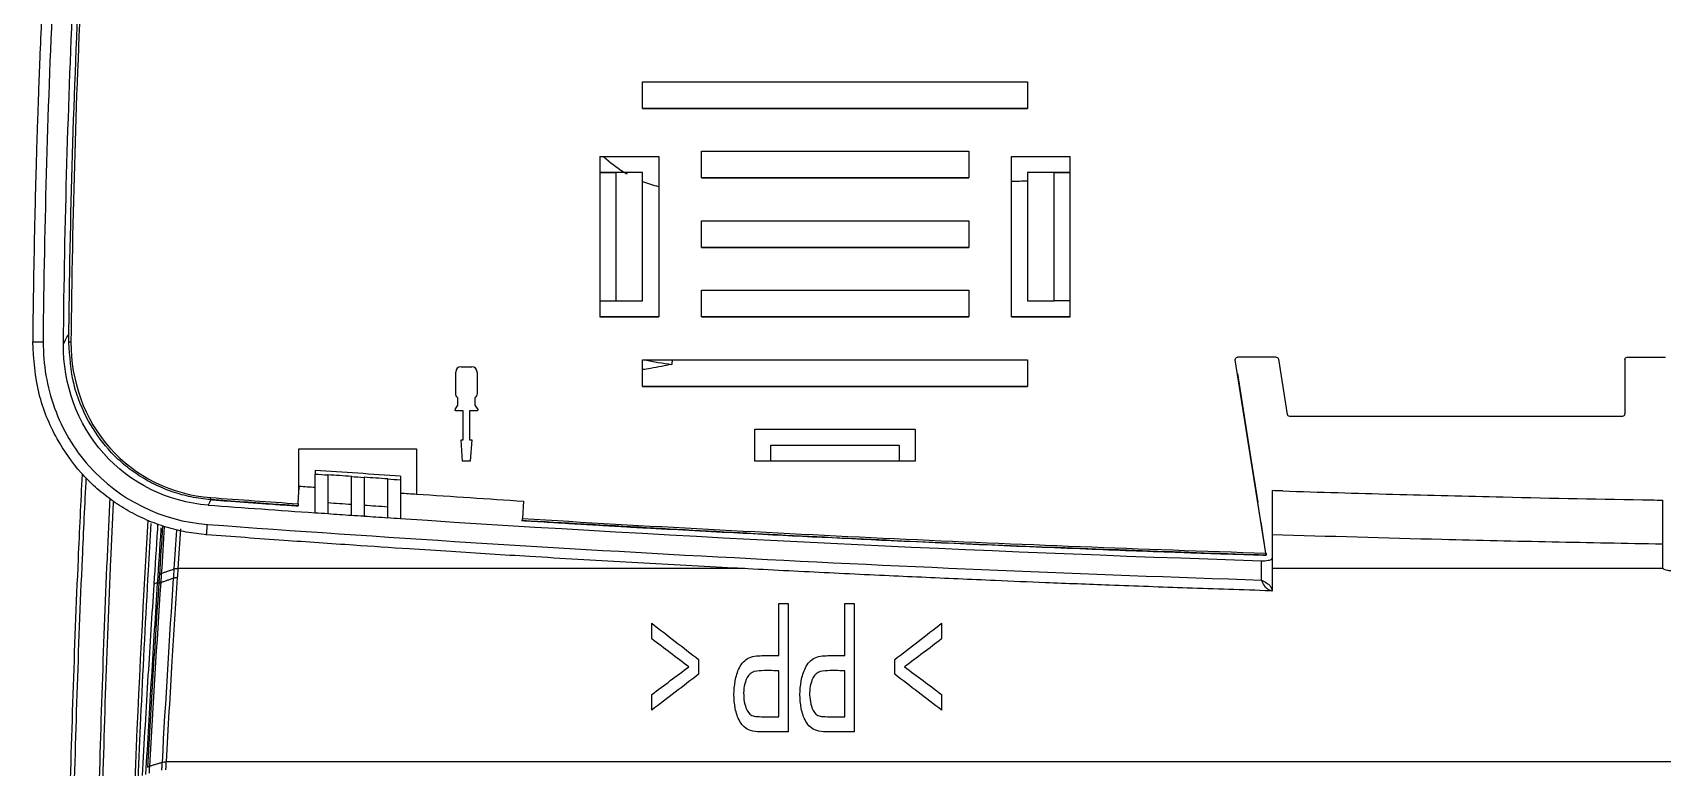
# Model space of a CAD drawing. Header units: millimetres. Extents: x 28 to 2425, y 8 to 1657.
# Drawn here: x 1751.2 to 1903.7, y 1221.7 to 1290.4 of the extents above; entities that cross this region are included whole.
import ezdxf

# ---------------------------------------------------------------- set-up
doc = ezdxf.new("R2010")
doc.units = ezdxf.units.MM
doc.layers.add('1LINE', color=7, linetype='CONTINUOUS')

msp = doc.modelspace()

# ---------------------------------------------------------------- linework, layer by layer
at = {"layer": '1LINE', "linetype": 'Continuous'}
for p, q in [((1808.31, 1285.84), (1844.31, 1285.84)), ((1808.31, 1283.34), (1808.31, 1285.84)), ((1844.31, 1285.84), (1844.31, 1283.34)), ((1844.31, 1283.34), (1808.31, 1283.34)), ((1808.31, 1283.34), (1844.31, 1283.34)), ((1813.81, 1276.84), (1813.81, 1279.34)), ((1813.81, 1279.34), (1838.81, 1279.34)), ((1838.81, 1279.34), (1838.81, 1276.84)), ((1804.31, 1278.84), (1809.81, 1278.84)), ((1804.31, 1278.84), (1804.31, 1263.84)), ((1809.81, 1278.84), (1809.81, 1263.84)), ((1842.81, 1263.84), (1842.81, 1278.84)), ((1842.81, 1278.84), (1848.31, 1278.84)), ((1848.31, 1263.84), (1848.31, 1278.84)), ((1804.31, 1277.34), (1805.81, 1277.34)), ((1808.31, 1277.34), (1804.31, 1277.34)), ((1808.31, 1277.34), (1805.81, 1277.34)), ((1805.81, 1277.34), (1805.81, 1265.34)), ((1805.81, 1277.34), (1805.81, 1277.34)), ((1808.31, 1265.34), (1808.31, 1277.34)), ((1808.31, 1277.34), (1808.31, 1277.34)), ((1813.81, 1276.84), (1838.81, 1276.84)), ((1838.81, 1276.84), (1813.81, 1276.84)), ((1844.31, 1277.34), (1844.31, 1265.34)), ((1848.31, 1277.34), (1844.31, 1277.34)), ((1846.81, 1277.34), (1844.31, 1277.34)), ((1846.81, 1265.34), (1846.81, 1277.34)), ((1846.81, 1277.34), (1846.81, 1277.34)), ((1813.81, 1270.34), (1813.81, 1272.84)), ((1813.81, 1272.84), (1838.81, 1272.84)), ((1838.81, 1272.84), (1838.81, 1270.34)), ((1813.81, 1270.34), (1838.81, 1270.34)), ((1838.81, 1270.34), (1813.81, 1270.34)), ((1813.81, 1266.34), (1838.81, 1266.34)), ((1813.81, 1263.84), (1813.81, 1266.34)), ((1838.81, 1266.34), (1838.81, 1263.84)), ((1804.31, 1265.34), (1805.81, 1265.34)), ((1805.81, 1265.34), (1808.31, 1265.34)), ((1844.31, 1265.34), (1846.81, 1265.34)), ((1848.31, 1265.34), (1846.81, 1265.34)), ((1809.81, 1263.84), (1804.31, 1263.84)), ((1804.31, 1263.84), (1809.81, 1263.84)), ((1838.81, 1263.84), (1813.81, 1263.84)), ((1813.81, 1263.84), (1838.81, 1263.84)), ((1848.31, 1263.84), (1842.81, 1263.84)), ((1842.81, 1263.84), (1848.31, 1263.84)), ((1808.31, 1257.34), (1808.31, 1259.84)), ((1808.31, 1259.84), (1844.31, 1259.84)), ((1844.31, 1259.84), (1844.31, 1257.34)), ((1866.62, 1241.75), (1863.75, 1259.82)), ((1863.75, 1259.82), (1863.75, 1259.82)), ((1867.59, 1260.06), (1863.95, 1260.06)), ((1867.79, 1259.89), (1868.61, 1254.72)), ((1900.2, 1259.86), (1900.2, 1254.76)), ((1900.4, 1260.06), (1904, 1260.06)), ((1790.82, 1256.68), (1790.82, 1258.68)), ((1791.32, 1259.18), (1792.32, 1259.18)), ((1792.82, 1258.68), (1792.82, 1256.68)), ((1863.95, 1258.56), (1863.95, 1258.56)), ((1863.95, 1258.56), (1865.22, 1250.56)), ((1844.31, 1257.34), (1808.31, 1257.34)), ((1808.31, 1257.34), (1844.31, 1257.34)), ((1790.76, 1255.18), (1791.02, 1255.58)), ((1791.52, 1255.07), (1790.82, 1255.07)), ((1791.02, 1255.58), (1791.02, 1256.28)), ((1791.52, 1252.34), (1791.52, 1255.07)), ((1792.82, 1255.07), (1792.12, 1255.07)), ((1792.12, 1255.07), (1792.12, 1252.34)), ((1792.62, 1256.28), (1792.62, 1255.58)), ((1792.62, 1255.58), (1792.88, 1255.18)), ((1818.81, 1250.34), (1818.81, 1253.34)), ((1818.81, 1253.34), (1833.81, 1253.34)), ((1833.81, 1253.34), (1833.81, 1250.34)), ((1868.81, 1254.56), (1900, 1254.56)), ((1791.32, 1252.34), (1791.52, 1252.34)), ((1791.45, 1250.34), (1791.32, 1252.34)), ((1792.12, 1252.34), (1792.32, 1252.34)), ((1792.32, 1252.34), (1792.18, 1250.34)), ((1820.31, 1250.34), (1820.31, 1251.84)), ((1820.31, 1251.84), (1820.31, 1251.84)), ((1820.31, 1251.84), (1832.31, 1251.84)), ((1820.31, 1251.84), (1832.31, 1251.84)), ((1832.31, 1251.84), (1832.31, 1250.34)), ((1832.31, 1251.84), (1832.31, 1251.84)), ((1776.16, 1247.51), (1776.16, 1251.49)), ((1776.16, 1251.49), (1787.16, 1251.49)), ((1787.16, 1251.49), (1787.16, 1247.27)), ((1792.18, 1250.34), (1791.45, 1250.34)), ((1833.81, 1250.34), (1818.81, 1250.34)), ((1832.31, 1250.34), (1820.31, 1250.34)), ((1832.31, 1250.34), (1832.31, 1250.34)), ((1832.31, 1250.34), (1832.31, 1250.34)), ((1865.22, 1250.56), (1865.22, 1250.56)), ((1865.22, 1250.56), (1865.87, 1246.47)), ((1776.08, 1246.36), (1776.16, 1247.51)), ((1776.16, 1247.51), (1776.2, 1248.01)), ((1797.17, 1246.61), (1797.07, 1244.98)), ((1866.12, 1244.89), (1865.87, 1246.47)), ((1865.87, 1246.47), (1865.87, 1246.47)), ((1866.65, 1241.55), (1866.65, 1241.55)), ((1867.21, 1241.27), (1867.21, 1238.2)), ((1817.86, 1240.32), (1764.84, 1240.32)), ((1866.21, 1239.23), (1866.21, 1241.04)), ((1903.7, 1240.32), (1867.21, 1240.32)), ((1763.08, 1238.94), (1762.91, 1238.94)), ((1821.04, 1237.04), (1821.92, 1237.04)), ((1827.22, 1237.04), (1828.1, 1237.04)), ((1940.72, 1222.24), (1763.73, 1222.24))]:
    msp.add_line(p, q, dxfattribs=at)
at = {"layer": '1LINE', "linetype": 'Continuous', "extrusion": (0, 0, -1)}
for centre, radius, start, end in [((-2655.58, 1252.19), 901, 0.59144, 2.82057), ((-1863.95, 1259.86), 0.2, 350.9803, 90), ((-1867.59, 1259.86), 0.2, 90, 170.9807), ((-1900.4, 1259.86), 0.2, 0, 90), ((-1791.32, 1256.68), 0.5, 306.8699, 360), ((-1792.32, 1256.68), 0.5, 180, 233.1301), ((-1790.82, 1255.14), 0.0716, 270, 33.148), ((-1792.82, 1255.14), 0.0716, 146.852, 270)]:
    msp.add_arc(centre, radius, start, end, dxfattribs=at)
at = {"layer": '1LINE', "linetype": 'Continuous'}
for centre, radius, start, end in [((2655.58, 1252.19), 900.8, 177.16613, 179.40856), ((1791.32, 1258.68), 0.5, 90, 180), ((1792.32, 1258.68), 0.5, 0, 90), ((1868.81, 1254.76), 0.2, 189.0193, 270), ((1900, 1254.76), 0.2, 270, 360)]:
    msp.add_arc(centre, radius, start, end, dxfattribs=at)
at = {"layer": '1LINE', "linetype": 'Continuous', "extrusion": (0, 0, -1)}
for major_axis, start_param, end_param in [((903.38, 0), 3.151911, 3.189065), ((0, 901.5), 4.722494, 4.75996)]:
    msp.add_ellipse((2655.58, 1252.19), major_axis=major_axis, ratio=1, start_param=start_param, end_param=end_param, dxfattribs=at)
at = {"layer": '1LINE', "linetype": 'Continuous'}
msp.add_ellipse((1762.91, 1238.82), major_axis=(0.299, -0.02), ratio=0.417084, start_param=1.59865, end_param=3.278287, dxfattribs=at)
for points, knots in [([(1752.27, 1296.02), (1752.2, 1294.61), (1752.07, 1291.94), (1751.92, 1288.23), (1751.8, 1285.12), (1751.71, 1282.63), (1751.63, 1280.14), (1751.54, 1277.05), (1751.43, 1272.83), (1751.33, 1267.54), (1751.27, 1263.65), (1751.25, 1261.52)], [0, 0, 0, 0, 0.122514, 0.232588, 0.322762, 0.393036, 0.448394, 0.539461, 0.661751, 0.815264, 1, 1, 1, 1]), ([(1804.68, 1278.82), (1805.25, 1278.3), (1805.86, 1277.83), (1806.62, 1277.35), (1806.74, 1277.28), (1806.86, 1277.21)], [0, 0, 0, 0, 0.847768, 0.847768, 1, 1, 1, 1]), ([(1767.52, 1243.47), (1766.88, 1243.54), (1765.61, 1243.68), (1763.73, 1244.14), (1761.92, 1244.81), (1760.18, 1245.67), (1758.57, 1246.7), (1757.1, 1247.89), (1755.29, 1249.71), (1753.31, 1252.54), (1751.58, 1256.72), (1751.36, 1259.88), (1751.25, 1261.52)], [0, 0, 0, 0, 0.071494, 0.143656, 0.216086, 0.288366, 0.360077, 0.430818, 0.500227, 0.647328, 0.816317, 1, 1, 1, 1]), ([(1752.24, 1261.51), (1752.22, 1259.38), (1752.57, 1257.32), (1754.02, 1253.32), (1755.1, 1251.49), (1759.32, 1246.74), (1763.34, 1244.75), (1767.59, 1244.43)], [0, 0, 0, 0, 0.25, 0.25, 0.5, 0.5, 1, 1, 1, 1]), ([(1767.66, 1246.24), (1763.92, 1246.51), (1760.36, 1248.28), (1755.43, 1253.83), (1754.08, 1257.55), (1754.12, 1261.3)], [0, 0, 0, 0, 0.5, 0.5, 1, 1, 1, 1]), ([(1767.89, 1246.75), (1767.28, 1246.82), (1766.07, 1246.96), (1764.29, 1247.45), (1762.59, 1248.16), (1761.01, 1249.08), (1759.57, 1250.18), (1757.96, 1251.78), (1756.3, 1254.16), (1754.89, 1257.57), (1754.72, 1260.15), (1754.63, 1261.49)], [0, 0, 0, 0, 0.083543, 0.167846, 0.2523, 0.336349, 0.419246, 0.500413, 0.646995, 0.815912, 1, 1, 1, 1]), ([(1754.83, 1261.49), (1754.79, 1257.87), (1756.09, 1254.27), (1760.84, 1248.92), (1764.28, 1247.21), (1767.9, 1246.94)], [0, 0, 0, 0, 0.5, 0.5, 1, 1, 1, 1]), ([(1811.05, 1259.39), (1810.39, 1259.27), (1809.49, 1259.09), (1808.54, 1258.94), (1808.28, 1258.91)], [0, 0, 0, 0, 0.724423, 1, 1, 1, 1]), ([(1754.45, 1203.09), (1754.52, 1207.34), (1754.65, 1215.82), (1755.02, 1228.52), (1755.44, 1239.63), (1755.77, 1246.49), (1755.9, 1249.13)], [0, 0, 0, 0, 0.275563, 0.551344, 0.827372, 1, 1, 1, 1]), ([(1756.23, 1248.82), (1756.11, 1246.29), (1755.78, 1239.55), (1755.36, 1228.56), (1755, 1215.86), (1754.87, 1207.38), (1754.8, 1203.14)], [0, 0, 0, 0, 0.166309, 0.444665, 0.722558, 1, 1, 1, 1]), ([(1787.16, 1247.27), (1788.83, 1247.16), (1790.5, 1247.05), (1793.83, 1246.83), (1795.5, 1246.72), (1797.17, 1246.61)], [0, 0, 0, 0, 0.5, 0.5, 1, 1, 1, 1]), ([(1868.19, 1247.56), (1871.62, 1247.45), (1875.06, 1247.35), (1881.93, 1247.16), (1885.37, 1247.08), (1893.43, 1246.89), (1898.06, 1246.8), (1902.7, 1246.72)], [0, 0, 0, 0, 0.298722, 0.298722, 0.597444, 0.597444, 1, 1, 1, 1]), ([(1757.16, 1203.14), (1757.23, 1207.38), (1757.36, 1215.86), (1757.73, 1228.56), (1758.12, 1238.87), (1758.4, 1244.95), (1758.49, 1246.8)], [0, 0, 0, 0, 0.29033, 0.581132, 0.872419, 1, 1, 1, 1]), ([(1758.79, 1246.62), (1758.7, 1244.82), (1758.41, 1238.79), (1758.02, 1228.52), (1757.66, 1215.82), (1757.53, 1207.34), (1757.46, 1203.1)], [0, 0, 0, 0, 0.124949, 0.416884, 0.708558, 1, 1, 1, 1]), ([(1767.89, 1246.75), (1768.38, 1246.71), (1769.15, 1246.65), (1770.2, 1246.58), (1771.04, 1246.52), (1771.87, 1246.46), (1772.69, 1246.4), (1773.54, 1246.34), (1774.66, 1246.26), (1775.51, 1246.2), (1776.07, 1246.16)], [0, 0, 0, 0, 0.179787, 0.283867, 0.385114, 0.487286, 0.589458, 0.686046, 0.797348, 1, 1, 1, 1]), ([(1776.07, 1246.17), (1775.93, 1246.18), (1775.8, 1246.18), (1775.14, 1246.23), (1774.6, 1246.27), (1772.01, 1246.45), (1769.95, 1246.6), (1767.89, 1246.75)], [0, 0, 0, 0, 0.048777, 0.048777, 0.243885, 0.243885, 1, 1, 1, 1]), ([(1776.08, 1246.36), (1776.08, 1246.34), (1776.08, 1246.31), (1776.07, 1246.27), (1776.07, 1246.25), (1776.07, 1246.22), (1776.07, 1246.2), (1776.07, 1246.18), (1776.07, 1246.17), (1776.07, 1246.16), (1776.07, 1246.16), (1776.07, 1246.16)], [0, 0, 0, 0, 0.224476, 0.224476, 0.448952, 0.448952, 0.673428, 0.673428, 0.897904, 0.897904, 1, 1, 1, 1]), ([(1762.31, 1244.52), (1762.22, 1243.06), (1761.88, 1237.27), (1761.18, 1223.68), (1760.74, 1211.49), (1760.54, 1203.63)], [0, 0, 0, 0, 0.107992, 0.42719, 1, 1, 1, 1]), ([(1762.61, 1238.82), (1762.73, 1240.54), (1762.85, 1242.38), (1762.96, 1244.25), (1762.97, 1244.39)], [0, 0, 0, 0, 0.927482, 1, 1, 1, 1]), ([(1763.25, 1244.12), (1763.24, 1244.06), (1763.13, 1242.32), (1763.02, 1240.6), (1762.91, 1238.94)], [0, 0, 0, 0, 0.035593, 1, 1, 1, 1]), ([(1796.99, 1244.8), (1797.79, 1244.75), (1799.14, 1244.67), (1800.99, 1244.56), (1802.53, 1244.46), (1804.02, 1244.38), (1805.52, 1244.29), (1807.03, 1244.2), (1810.78, 1243.99), (1818.96, 1243.54), (1832.91, 1242.85), (1846.86, 1242.25), (1856.32, 1241.9), (1859.92, 1241.78), (1861.16, 1241.73), (1862.59, 1241.69), (1864.41, 1241.63), (1865.84, 1241.58), (1866.65, 1241.55)], [0, 0, 0, 0, 0.034514, 0.058394, 0.079451, 0.101033, 0.12262, 0.144207, 0.165794, 0.284521, 0.496535, 0.76637, 0.885097, 0.903754, 0.921504, 0.938343, 0.96536, 1, 1, 1, 1]), ([(1797.05, 1244.79), (1797.05, 1244.8), (1797.05, 1244.8), (1797.05, 1244.81), (1797.06, 1244.82), (1797.06, 1244.85), (1797.06, 1244.87), (1797.06, 1244.91), (1797.06, 1244.93), (1797.06, 1244.97), (1797.07, 1244.97), (1797.07, 1244.98)], [0, 0, 0, 0, 0.099642, 0.099642, 0.362788, 0.362788, 0.625935, 0.625935, 0.889084, 0.889084, 1, 1, 1, 1]), ([(1866.65, 1241.55), (1858.91, 1241.82), (1843.44, 1242.36), (1820.24, 1243.44), (1804.78, 1244.34), (1797.05, 1244.79)], [0, 0, 0, 0, 0.333281, 0.66662, 1, 1, 1, 1]), ([(1797.07, 1244.98), (1808.66, 1244.28), (1820.25, 1243.65), (1843.44, 1242.57), (1855.03, 1242.12), (1866.62, 1241.75)], [0, 0, 0, 0, 0.50035, 0.50035, 1, 1, 1, 1]), ([(1767.52, 1243.49), (1769.93, 1243.31), (1774.51, 1242.98), (1780.82, 1242.54), (1786.04, 1242.2), (1790.3, 1241.92), (1794.06, 1241.68), (1799.52, 1241.35), (1806.75, 1240.92), (1815.3, 1240.45), (1823.37, 1240.04), (1830.73, 1239.68), (1836.69, 1239.41), (1841.7, 1239.19), (1846.42, 1238.99), (1852.41, 1238.76), (1859.42, 1238.5), (1864.43, 1238.34), (1867.02, 1238.25)], [0, 0, 0, 0, 0.072782, 0.138297, 0.190532, 0.23008, 0.266806, 0.304219, 0.394493, 0.485114, 0.562004, 0.637749, 0.706849, 0.741594, 0.788914, 0.849076, 0.922082, 1, 1, 1, 1]), ([(1903.71, 1242.59), (1900.27, 1242.64), (1896.83, 1242.71), (1889.96, 1242.85), (1886.52, 1242.93), (1877.79, 1243.15), (1872.5, 1243.3), (1867.21, 1243.47)], [0, 0, 0, 0, 0.282422, 0.282422, 0.564844, 0.564844, 1, 1, 1, 1]), ([(1866.21, 1241.04), (1866.31, 1241.03), (1866.42, 1241.03), (1866.63, 1241.04), (1866.73, 1241.06), (1866.9, 1241.09), (1866.98, 1241.1), (1867.1, 1241.15), (1867.14, 1241.17), (1867.19, 1241.22), (1867.21, 1241.25), (1867.21, 1241.27)], [0, 0, 0, 0, 0.205373, 0.205373, 0.410628, 0.410628, 0.617826, 0.617826, 0.831125, 0.831125, 1, 1, 1, 1]), ([(1866.62, 1241.75), (1866.62, 1241.72), (1866.63, 1241.7), (1866.63, 1241.66), (1866.64, 1241.64), (1866.64, 1241.6), (1866.64, 1241.59), (1866.65, 1241.56), (1866.65, 1241.56), (1866.65, 1241.55)], [0, 0, 0, 0, 0.268856, 0.268856, 0.537851, 0.537851, 0.804574, 0.804574, 1, 1, 1, 1]), ([(1763.08, 1238.94), (1763.08, 1238.94), (1763.08, 1238.94), (1763.08, 1238.99), (1763.09, 1239.03), (1763.09, 1239.14), (1763.1, 1239.21), (1763.11, 1239.35), (1763.11, 1239.43), (1763.12, 1239.57), (1763.13, 1239.64), (1763.13, 1239.71)], [0, 0, 0, 0, 0.000071, 0.000071, 0.161919, 0.161919, 0.441284, 0.441284, 0.72065, 0.72065, 1, 1, 1, 1]), ([(1763.28, 1239.85), (1763.28, 1239.78), (1763.27, 1239.7), (1763.26, 1239.56), (1763.26, 1239.49), (1763.25, 1239.35), (1763.25, 1239.28), (1763.24, 1239.16), (1763.23, 1239.12), (1763.23, 1239.08)], [0, 0, 0, 0, 0.279362, 0.279362, 0.558723, 0.558723, 0.838083, 0.838083, 1, 1, 1, 1]), ([(1764.43, 1239.42), (1764.44, 1239.49), (1764.44, 1239.56), (1764.45, 1239.7), (1764.46, 1239.77), (1764.47, 1239.92), (1764.47, 1239.99), (1764.48, 1240.13), (1764.48, 1240.2), (1764.49, 1240.27)], [0, 0, 0, 0, 0.250552, 0.250552, 0.501104, 0.501104, 0.751657, 0.751657, 1, 1, 1, 1]), ([(1764.84, 1240.32), (1764.84, 1240.32), (1764.84, 1240.32), (1764.83, 1240.24), (1764.83, 1240.17), (1764.82, 1240.03), (1764.81, 1239.96), (1764.8, 1239.81), (1764.8, 1239.74), (1764.79, 1239.6), (1764.79, 1239.53), (1764.78, 1239.46)], [0, 0, 0, 0, 0.010495, 0.010495, 0.257871, 0.257871, 0.505247, 0.505247, 0.752624, 0.752624, 1, 1, 1, 1]), ([(1903.71, 1240.39), (1903.71, 1240.36), (1903.73, 1240.33), (1903.81, 1240.27), (1903.86, 1240.24), (1904.01, 1240.19), (1904.1, 1240.17), (1904.3, 1240.13), (1904.41, 1240.12), (1904.58, 1240.11), (1904.65, 1240.11), (1904.71, 1240.1)], [0, 0, 0, 0, 0.224835, 0.224835, 0.449864, 0.449864, 0.671573, 0.671573, 0.886009, 0.886009, 1, 1, 1, 1]), ([(1761.52, 1220.94), (1761.7, 1224.07), (1762.04, 1230.09), (1762.43, 1235.99), (1762.61, 1238.82)], [0, 0, 0, 0, 0.519582, 1, 1, 1, 1]), ([(1762.91, 1238.94), (1762.91, 1238.94), (1762.91, 1238.94), (1762.72, 1236.04), (1762.53, 1233.1), (1762.26, 1228.65), (1762.17, 1227.13), (1761.99, 1224.1), (1761.9, 1222.57), (1761.81, 1221.05)], [0, 0, 0, 0, 0.000003, 0.000003, 0.494375, 0.494375, 0.747187, 0.747187, 1, 1, 1, 1]), ([(1762.02, 1221.71), (1762.19, 1224.6), (1762.52, 1230.4), (1762.89, 1236.08), (1763.08, 1238.93)], [0, 0, 0, 0, 0.500002, 1, 1, 1, 1]), ([(1764.78, 1239.46), (1764.61, 1236.86), (1764.24, 1231.18), (1763.91, 1225.39), (1763.73, 1222.24)], [0, 0, 0, 0, 0.456196, 1, 1, 1, 1]), ([(1867.21, 1238.2), (1867.18, 1238.2), (1867.11, 1238.22), (1866.93, 1238.29), (1866.69, 1238.43), (1866.44, 1238.75), (1866.29, 1239.05), (1866.21, 1239.23)], [0, 0, 0, 0, 0.109055, 0.246007, 0.462666, 0.688633, 1, 1, 1, 1]), ([(1866.21, 1239.23), (1866.38, 1239.14), (1866.68, 1238.98), (1866.99, 1238.72), (1867.12, 1238.48), (1867.19, 1238.3), (1867.2, 1238.23), (1867.21, 1238.2)], [0, 0, 0, 0, 0.311331, 0.537311, 0.753899, 0.890673, 1, 1, 1, 1]), ([(1818.41, 1225.15), (1817.96, 1225.29), (1817.62, 1225.62), (1817.19, 1226.39), (1817.06, 1226.81), (1816.81, 1228.07), (1816.82, 1228.95), (1817.05, 1230.21), (1817.17, 1230.63), (1817.55, 1231.42), (1817.86, 1231.77), (1818.7, 1232.15), (1819.18, 1232.16), (1820.11, 1232.16), (1820.58, 1232.16), (1821.04, 1232.16)], [0, 0, 0, 0, 0.125, 0.125, 0.25, 0.25, 0.5, 0.5, 0.625, 0.625, 0.75, 0.75, 0.875, 0.875, 1, 1, 1, 1]), ([(1824.59, 1225.15), (1824.14, 1225.29), (1823.79, 1225.62), (1823.36, 1226.39), (1823.23, 1226.81), (1822.99, 1228.07), (1822.99, 1228.95), (1823.22, 1230.21), (1823.35, 1230.63), (1823.73, 1231.42), (1824.03, 1231.77), (1824.87, 1232.15), (1825.35, 1232.16), (1826.28, 1232.16), (1826.75, 1232.16), (1827.22, 1232.16)], [0, 0, 0, 0, 0.125, 0.125, 0.25, 0.25, 0.5, 0.5, 0.625, 0.625, 0.75, 0.75, 0.875, 0.875, 1, 1, 1, 1]), ([(1821.04, 1230.75), (1820.43, 1230.75), (1819.82, 1230.77), (1818.9, 1230.73), (1818.59, 1230.64), (1818.14, 1230.26), (1818.01, 1229.99), (1817.75, 1229.18), (1817.73, 1228.61), (1817.82, 1227.77), (1817.88, 1227.49), (1818.1, 1226.97), (1818.26, 1226.7), (1818.53, 1226.56)], [0, 0, 0, 0, 0.25, 0.25, 0.375, 0.375, 0.5, 0.5, 0.75, 0.75, 0.875, 0.875, 1, 1, 1, 1]), ([(1827.22, 1230.75), (1826.6, 1230.75), (1825.99, 1230.77), (1825.07, 1230.73), (1824.77, 1230.64), (1824.31, 1230.26), (1824.18, 1229.99), (1823.92, 1229.18), (1823.9, 1228.61), (1824, 1227.77), (1824.06, 1227.49), (1824.28, 1226.97), (1824.43, 1226.7), (1824.7, 1226.56)], [0, 0, 0, 0, 0.25, 0.25, 0.375, 0.375, 0.5, 0.5, 0.75, 0.75, 0.875, 0.875, 1, 1, 1, 1]), ([(1818.53, 1226.56), (1818.67, 1226.5), (1818.83, 1226.48), (1819.27, 1226.44), (1819.57, 1226.45), (1820.26, 1226.45), (1820.65, 1226.45), (1821.04, 1226.45)], [0, 0, 0, 0, 0.182834, 0.182834, 0.53538, 0.53538, 1, 1, 1, 1]), ([(1824.7, 1226.56), (1824.84, 1226.5), (1825, 1226.48), (1825.45, 1226.44), (1825.75, 1226.45), (1826.43, 1226.45), (1826.83, 1226.45), (1827.22, 1226.45)], [0, 0, 0, 0, 0.182834, 0.182834, 0.53538, 0.53538, 1, 1, 1, 1]), ([(1821.92, 1225.04), (1821.33, 1225.04), (1820.75, 1225.04), (1819.58, 1225.04), (1818.98, 1224.96), (1818.41, 1225.15)], [0, 0, 0, 0, 0.5, 0.5, 1, 1, 1, 1]), ([(1828.1, 1225.04), (1827.51, 1225.04), (1826.92, 1225.04), (1825.75, 1225.04), (1825.16, 1224.96), (1824.59, 1225.15)], [0, 0, 0, 0, 0.5, 0.5, 1, 1, 1, 1]), ([(1762.17, 1221.83), (1762.17, 1221.76), (1762.16, 1221.7), (1762.16, 1221.58), (1762.15, 1221.52), (1762.15, 1221.39), (1762.14, 1221.33), (1762.14, 1221.23), (1762.13, 1221.2), (1762.13, 1221.16)], [0, 0, 0, 0, 0.279263, 0.279263, 0.558527, 0.558527, 0.83779, 0.83779, 1, 1, 1, 1]), ([(1763.33, 1221.46), (1763.34, 1221.52), (1763.34, 1221.58), (1763.35, 1221.7), (1763.35, 1221.76), (1763.36, 1221.89), (1763.36, 1221.95), (1763.37, 1222.07), (1763.37, 1222.13), (1763.38, 1222.19)], [0, 0, 0, 0, 0.250659, 0.250659, 0.501404, 0.501404, 0.75215, 0.75215, 1, 1, 1, 1]), ([(1763.73, 1222.24), (1763.73, 1222.24), (1763.73, 1222.23), (1763.72, 1222.17), (1763.72, 1222.11), (1763.71, 1221.98), (1763.71, 1221.92), (1763.7, 1221.8), (1763.7, 1221.74), (1763.69, 1221.61), (1763.69, 1221.55), (1763.68, 1221.49)], [0, 0, 0, 0, 0.010515, 0.010515, 0.257886, 0.257886, 0.505258, 0.505258, 0.752629, 0.752629, 1, 1, 1, 1]), ([(1883.07, 1202.32), (1884.47, 1203.33), (1887.26, 1205.34), (1891.63, 1208.08), (1896.1, 1210.6), (1900.68, 1212.87), (1905.38, 1214.91), (1911.01, 1217.03), (1917.63, 1219.05), (1925.24, 1220.73), (1932.94, 1221.86), (1938.12, 1222.11), (1940.72, 1222.24)], [0, 0, 0, 0, 0.084506, 0.168247, 0.251428, 0.334257, 0.416949, 0.499717, 0.625894, 0.750784, 0.875208, 1, 1, 1, 1])]:
    msp.add_open_spline(points, degree=3, knots=knots, dxfattribs=at)
for points, degree in [([(1808.31, 1276.51), (1808.79, 1276.32), (1809.28, 1276.16), (1809.78, 1276.04)], 3), ([(1842.8, 1276.53), (1843.3, 1276.54), (1843.8, 1276.56), (1844.3, 1276.57)], 3), ([(1846.81, 1277.34), (1847.31, 1277.34), (1847.81, 1277.34), (1848.31, 1277.34)], 3), ([(1754.12, 1261.3), (1754.3, 1261.64), (1754.48, 1261.97), (1754.66, 1262.32)], 3), ([(1808.52, 1259.83), (1809.34, 1259.63), (1810.2, 1259.51), (1811.05, 1259.39)], 3), ([(1811.05, 1259.39), (1811.07, 1259.53), (1811.09, 1259.67), (1811.1, 1259.81)], 3), ([(1820.31, 1250.34), (1819.81, 1250.34), (1819.31, 1250.34), (1818.81, 1250.34)], 3), ([(1833.81, 1250.34), (1833.31, 1250.34), (1832.81, 1250.34), (1832.31, 1250.34)], 3), ([(1777.66, 1249.49), (1777.66, 1249.37), (1777.66, 1249.26), (1777.66, 1249.14)], 3), ([(1785.66, 1248.95), (1782.99, 1249.12), (1780.33, 1249.3), (1777.66, 1249.49)], 3), ([(1777.66, 1249.14), (1778.06, 1249.12), (1778.46, 1249.09), (1778.86, 1249.06)], 3), ([(1777.66, 1245.53), (1777.66, 1246.73), (1777.66, 1247.94), (1777.66, 1249.14)], 3), ([(1778.86, 1249.08), (1778.86, 1247.87), (1778.86, 1246.66), (1778.86, 1245.45)], 3), ([(1781.06, 1248.92), (1780.33, 1248.97), (1779.59, 1249.02), (1778.86, 1249.07)], 3), ([(1781.06, 1245.3), (1781.06, 1246.51), (1781.06, 1247.72), (1781.06, 1248.93)], 3), ([(1781.06, 1248.91), (1781.46, 1248.88), (1781.86, 1248.86), (1782.26, 1248.83)], 3), ([(1782.26, 1248.85), (1782.26, 1247.64), (1782.26, 1246.43), (1782.26, 1245.21)], 3), ([(1784.46, 1248.69), (1783.73, 1248.74), (1782.99, 1248.79), (1782.26, 1248.84)], 3), ([(1784.46, 1245.07), (1784.46, 1246.28), (1784.46, 1247.49), (1784.46, 1248.7)], 3), ([(1785.66, 1248.95), (1785.66, 1248.83), (1785.66, 1248.72), (1785.66, 1248.61)], 3), ([(1776.2, 1248.01), (1776.68, 1247.97), (1777.17, 1247.94), (1777.66, 1247.91)], 3), ([(1784.46, 1248.68), (1784.86, 1248.66), (1785.26, 1248.63), (1785.66, 1248.6)], 3), ([(1785.66, 1248.6), (1785.66, 1247.4), (1785.66, 1246.19), (1785.66, 1244.99)], 3), ([(1785.66, 1247.37), (1786.16, 1247.33), (1786.66, 1247.3), (1787.16, 1247.27)], 3), ([(1868.19, 1247.56), (1867.86, 1247.57), (1867.53, 1247.58), (1867.21, 1247.59)], 3), ([(1867.21, 1247.59), (1867.21, 1245.28), (1867.21, 1243.18), (1867.21, 1241.27)], 3), ([(1767.94, 1246.76), (1767.84, 1246.58), (1767.75, 1246.41), (1767.66, 1246.24)], 3), ([(1767.66, 1246.24), (1770.99, 1245.99), (1774.33, 1245.76), (1777.66, 1245.52)], 3), ([(1767.9, 1246.94), (1770.63, 1246.75), (1773.35, 1246.55), (1776.08, 1246.36)], 3), ([(1778.86, 1246.47), (1779.59, 1246.42), (1780.33, 1246.37), (1781.06, 1246.32)], 3), ([(1782.26, 1246.24), (1782.99, 1246.19), (1783.73, 1246.14), (1784.46, 1246.09)], 3), ([(1902.7, 1246.72), (1903.03, 1246.72), (1903.37, 1246.71), (1903.71, 1246.71)], 3), ([(1903.71, 1246.71), (1903.71, 1244.4), (1903.71, 1242.29), (1903.71, 1240.39)], 3), ([(1760.05, 1192.54), (1760.33, 1210.09), (1761.01, 1227.51), (1762.06, 1244.79)], 3), ([(1763.13, 1239.71), (1763.23, 1241.24), (1763.33, 1242.77), (1763.43, 1244.32)], 3), ([(1763.56, 1244.23), (1763.47, 1242.76), (1763.38, 1241.3), (1763.28, 1239.85)], 3), ([(1767.59, 1244.43), (1800.45, 1242.02), (1833.33, 1240.29), (1866.21, 1239.23)], 3), ([(1777.66, 1245.53), (1778.06, 1245.5), (1778.46, 1245.48), (1778.86, 1245.45)], 3), ([(1778.86, 1245.44), (1779.6, 1245.39), (1780.33, 1245.34), (1781.06, 1245.29)], 3), ([(1781.06, 1245.3), (1781.46, 1245.27), (1781.86, 1245.24), (1782.26, 1245.22)], 3), ([(1782.26, 1245.21), (1783, 1245.16), (1783.73, 1245.11), (1784.46, 1245.06)], 3), ([(1784.46, 1245.07), (1784.86, 1245.04), (1785.26, 1245.02), (1785.66, 1244.99)], 3), ([(1785.66, 1244.98), (1812.49, 1243.22), (1839.34, 1241.9), (1866.21, 1241.04)], 3), ([(1866.65, 1241.55), (1866.48, 1242.6), (1866.31, 1243.72), (1866.12, 1244.89)], 3), ([(1764.49, 1240.27), (1764.57, 1241.48), (1764.65, 1242.69), (1764.72, 1243.9)], 3), ([(1765.08, 1244.02), (1765, 1242.78), (1764.92, 1241.55), (1764.84, 1240.32)], 3), ([(1763.13, 1239.71), (1763.14, 1239.76), (1763.19, 1239.82), (1763.28, 1239.85)], 3), ([(1763.28, 1239.85), (1764.49, 1240.27)], 1), ([(1764.49, 1240.28), (1764.58, 1240.31), (1764.71, 1240.33), (1764.84, 1240.32)], 3), ([(1763.23, 1239), (1762.85, 1233.35), (1762.5, 1227.62), (1762.17, 1221.83)], 3), ([(1763.08, 1238.94), (1763.08, 1239), (1763.14, 1239.05), (1763.23, 1239.08)], 3), ([(1763.08, 1238.86), (1763.08, 1238.91), (1763.13, 1238.96), (1763.23, 1239)], 3), ([(1763.23, 1239), (1764.43, 1239.42)], 1), ([(1763.23, 1239.08), (1763.23, 1239.05), (1763.23, 1239.02), (1763.23, 1239)], 3), ([(1763.38, 1222.19), (1763.7, 1228), (1764.06, 1233.75), (1764.43, 1239.42)], 3), ([(1867.21, 1238.23), (1867.21, 1238.21), (1867.21, 1238.2), (1867.21, 1238.2)], 3), ([(1821.04, 1232.16), (1821.04, 1233.79), (1821.04, 1235.42), (1821.04, 1237.04)], 3), ([(1821.92, 1237.04), (1821.92, 1233.07), (1821.92, 1229.07), (1821.92, 1225.04)], 3), ([(1827.22, 1232.16), (1827.22, 1233.79), (1827.22, 1235.42), (1827.22, 1237.04)], 3), ([(1828.1, 1237.04), (1828.1, 1233.07), (1828.1, 1229.07), (1828.1, 1225.04)], 3), ([(1809.16, 1233.72), (1809.16, 1234.21), (1809.16, 1234.7), (1809.16, 1235.19)], 3), ([(1809.16, 1235.19), (1810.62, 1234.06), (1812.09, 1232.92), (1813.55, 1231.79)], 3), ([(1831.89, 1231.79), (1833.36, 1232.92), (1834.82, 1234.06), (1836.28, 1235.19)], 3), ([(1836.28, 1235.19), (1836.28, 1234.7), (1836.28, 1234.21), (1836.28, 1233.72)], 3), ([(1812.64, 1231.11), (1811.48, 1231.98), (1810.32, 1232.85), (1809.16, 1233.72)], 3), ([(1836.28, 1233.72), (1835.12, 1232.85), (1833.96, 1231.98), (1832.8, 1231.11)], 3), ([(1809.16, 1228.53), (1810.32, 1229.39), (1811.48, 1230.25), (1812.64, 1231.11)], 3), ([(1813.55, 1230.42), (1812.09, 1229.3), (1810.62, 1228.18), (1809.16, 1227.06)], 3), ([(1813.55, 1231.79), (1813.55, 1231.33), (1813.55, 1230.88), (1813.55, 1230.42)], 3), ([(1821.04, 1226.45), (1821.04, 1227.89), (1821.04, 1229.32), (1821.04, 1230.75)], 3), ([(1827.22, 1226.45), (1827.22, 1227.89), (1827.22, 1229.32), (1827.22, 1230.75)], 3), ([(1831.89, 1230.42), (1831.89, 1230.88), (1831.89, 1231.33), (1831.89, 1231.79)], 3), ([(1836.28, 1227.06), (1834.82, 1228.18), (1833.35, 1229.3), (1831.89, 1230.42)], 3), ([(1832.8, 1231.11), (1833.96, 1230.25), (1835.12, 1229.39), (1836.28, 1228.53)], 3), ([(1809.16, 1227.06), (1809.16, 1227.55), (1809.16, 1228.04), (1809.16, 1228.53)], 3), ([(1836.28, 1228.53), (1836.28, 1228.04), (1836.28, 1227.55), (1836.28, 1227.06)], 3), ([(1762.17, 1221.83), (1763.38, 1222.19)], 1), ([(1763.38, 1222.19), (1763.47, 1222.22), (1763.6, 1222.24), (1763.73, 1222.24)], 3)]:
    msp.add_open_spline(points, degree=degree, dxfattribs=at)
for points, weights in [([(1751.25, 1261.52), (1751.09, 1261.52), (1752.24, 1261.51)], [1, 0.656059053392, 1]), ([(1754.83, 1261.49), (1754.6, 1261.49), (1754.63, 1261.49)], [1, 0.656060773764, 1]), ([(1767.9, 1246.94), (1767.88, 1246.69), (1767.89, 1246.75)], [1, 0.609867971932, 1]), ([(1767.52, 1243.47), (1767.49, 1243.14), (1767.59, 1244.43)], [0.999895040019, 0.609591378943, 0.999819679649]), ([(1764.43, 1239.42), (1764.58, 1239.47), (1764.78, 1239.46)], [1, 0.92650462066, 1]), ([(1762.02, 1221.71), (1762.02, 1221.78), (1762.17, 1221.83)], [1, 0.925824178358, 1])]:
    msp.add_rational_spline(points, weights, degree=2, dxfattribs=at)

doc.saveas('drawing.dxf')
